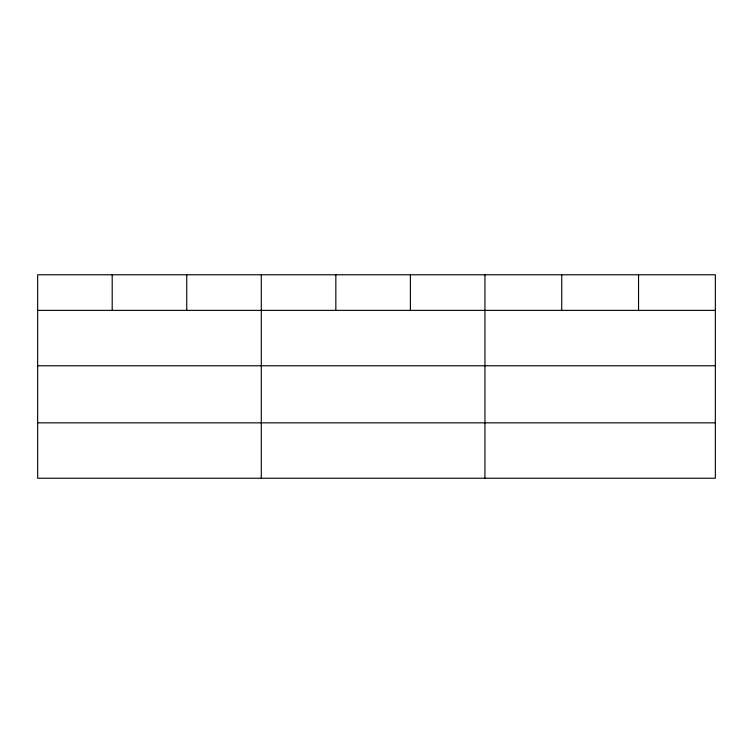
<?xml version="1.0" encoding="UTF-8"?>
<svg xmlns="http://www.w3.org/2000/svg" width="753" height="753" viewBox="0 0 753 753"><rect width="100%" height="100%" fill="white"/><g stroke="black" fill="none" stroke-linecap="round" stroke-linejoin="round"><path stroke-width="1.13" d="M715.35 365.77L715.35 274.77L37.65 274.77L37.65 478.23L715.35 478.23L715.35 365.77L37.65 365.77M37.65 310.377L715.35 310.377M37.65 422.838L715.35 422.838M638.544 274.77L638.544 310.377M561.738 274.77L561.738 310.377M484.932 274.77L484.932 478.23M410.385 274.77L410.385 310.377M335.838 274.77L335.838 310.377M261.291 274.77L261.291 478.23M186.744 274.77L186.744 310.377M112.197 274.77L112.197 310.377"/></g></svg>
